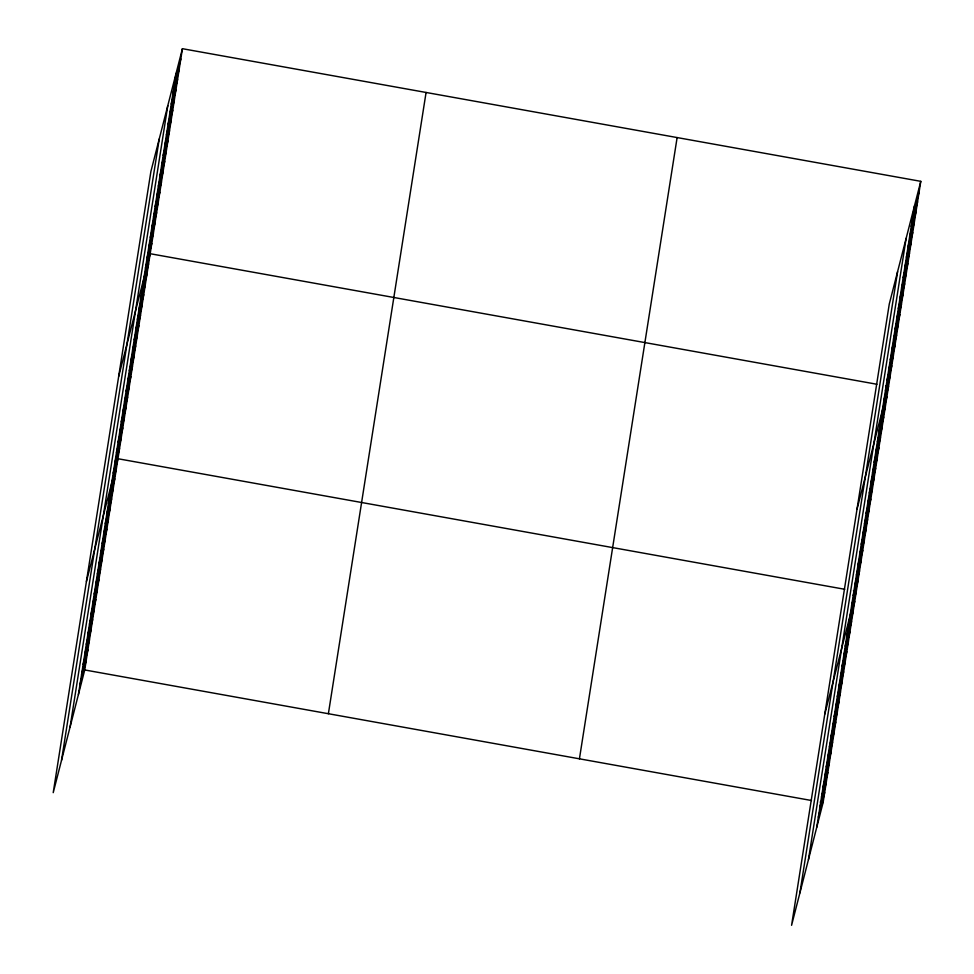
<?xml version="1.0" encoding="UTF-8"?>
<svg xmlns="http://www.w3.org/2000/svg" width="974" height="974" viewBox="0 0 974 974"><rect width="100%" height="100%" fill="white"/><g stroke="black" fill="none" stroke-linecap="round" stroke-linejoin="round"><path stroke-width="1.46" d="M61.532 760.292L159.225 139.038M70.091 726.945L167.784 105.691M78.407 694.572L176.099 73.318M182.418 48.7L150.909 171.412L53.217 792.666L84.726 669.954L182.418 48.7L920.783 181.334L823.091 802.588L791.582 925.3L889.274 304.046L920.783 181.334M328.384 713.723L426.076 92.469M579.433 758.819L677.125 137.565M799.898 892.927L897.59 271.673M808.457 859.579L906.149 238.313M816.772 827.206L914.464 205.952M174.492 83.569L180.811 58.951M172.873 93.821L179.192 69.203M171.266 104.072L177.585 79.454M169.646 114.323L175.965 89.705M168.039 124.575L174.358 99.957M166.432 134.826L172.751 110.208M164.813 145.065L171.132 120.459M163.206 155.316L169.525 130.711M161.587 165.568L167.905 140.962M159.98 175.819L166.298 151.201M158.372 186.071L164.691 161.453M156.753 196.322L163.072 171.704M155.146 206.573L161.465 181.955M153.527 216.825L159.846 192.207M151.92 227.076L158.238 202.458M150.313 237.327L156.631 212.709M148.693 247.579L155.012 222.961M147.086 257.83L153.405 233.212M145.467 268.081L151.786 243.463M118.67 376.427L150.179 253.715L876.941 384.267M142.253 288.584L148.572 263.966M140.633 298.835L146.952 274.218M139.026 309.087L145.345 284.469M137.407 319.338L143.726 294.72M135.8 329.589L142.119 304.972M134.193 339.841L140.512 315.223M132.574 350.08L138.892 325.474M130.966 360.331L137.285 335.726M129.347 370.583L135.666 345.977M127.74 380.834L134.059 356.216M126.133 391.085L132.452 366.468M124.514 401.337L130.833 376.719M122.907 411.588L129.225 386.97M121.287 421.839L127.606 397.222M119.68 432.091L125.999 407.473M118.073 442.342L124.392 417.724M116.454 452.593L122.773 427.976M114.847 462.845L121.166 438.227M113.228 473.096L119.546 448.478M86.43 581.441L117.939 458.73L844.702 589.282M110.038 493.404L116.356 468.786M108.455 503.461L114.774 478.843M106.872 513.517L113.191 488.899M105.289 523.574L111.608 498.968M103.707 533.642L110.038 509.025M102.124 543.699L108.455 519.081M100.553 553.756L106.872 529.138M98.971 563.812L105.289 539.194M97.388 573.869L103.707 549.251M95.805 583.925L102.124 559.319M94.222 593.994L100.541 569.376M92.64 604.05L98.958 579.433M91.057 614.107L97.376 589.489M89.474 624.164L95.793 599.546M87.891 634.22L94.21 609.602M86.309 644.277L92.627 619.659M84.726 654.333L91.057 629.728M83.155 664.402L89.474 639.784M81.573 674.458L87.891 649.841M79.99 684.515L86.309 659.897M912.845 216.204L919.176 191.586M911.238 226.455L917.557 201.837M909.631 236.694L915.95 212.088M908.011 246.946L914.33 222.34M906.404 257.197L912.723 232.591M904.785 267.448L911.116 242.843M903.178 277.7L909.497 253.082M901.571 287.951L907.89 263.333M899.952 298.202L906.27 273.584M898.345 308.454L904.663 283.836M896.725 318.705L903.056 294.087M895.118 328.956L901.437 304.338M893.511 339.208L899.83 314.59M891.892 349.459L898.211 324.841M890.285 359.71L896.604 335.093M888.665 369.962L894.996 345.344M887.058 380.213L893.377 355.595M885.451 390.464L891.77 365.847M883.832 400.716L890.151 376.098M857.035 509.061L888.544 386.349L885.646 385.826M880.606 421.218L886.937 396.601M878.998 431.47L885.317 406.852M877.391 441.709L883.71 417.103M875.772 451.96L882.091 427.355M874.165 462.212L880.484 437.606M872.546 472.463L878.877 447.857M870.939 482.714L877.257 458.097M869.332 492.966L875.65 468.348M867.712 503.217L874.031 478.599M866.105 513.468L872.424 488.851M864.486 523.72L870.817 499.102M862.879 533.971L869.198 509.353M861.272 544.222L867.591 519.605M859.652 554.474L865.971 529.856M858.045 564.725L864.364 540.107M856.426 574.977L862.757 550.359M854.819 585.228L861.138 560.61M853.212 595.479L859.531 570.861M851.593 605.731L857.911 581.113M824.795 714.076L856.304 591.364L853.407 590.841M848.403 626.039L854.722 601.421M846.82 636.095L853.139 611.477M845.237 646.152L851.556 621.534M843.654 656.208L849.973 631.59M842.072 666.265L848.391 641.659M840.489 676.333L846.82 651.716M838.906 686.39L845.237 661.772M837.336 696.447L843.654 671.829M835.753 706.503L842.072 681.885M834.17 716.56L840.489 691.942M832.587 726.616L838.906 702.011M831.005 736.673L837.323 712.067M829.422 746.741L835.741 722.124M827.839 756.798L834.158 732.18M826.256 766.855L832.575 742.237M824.674 776.911L830.992 752.293M823.091 786.968L829.41 762.35M821.508 797.024L827.839 772.419M819.938 807.093L826.256 782.475M818.355 817.149L824.674 792.532M84.726 669.954L811.488 800.506M820.193 802.065L823.091 802.588"/></g></svg>
